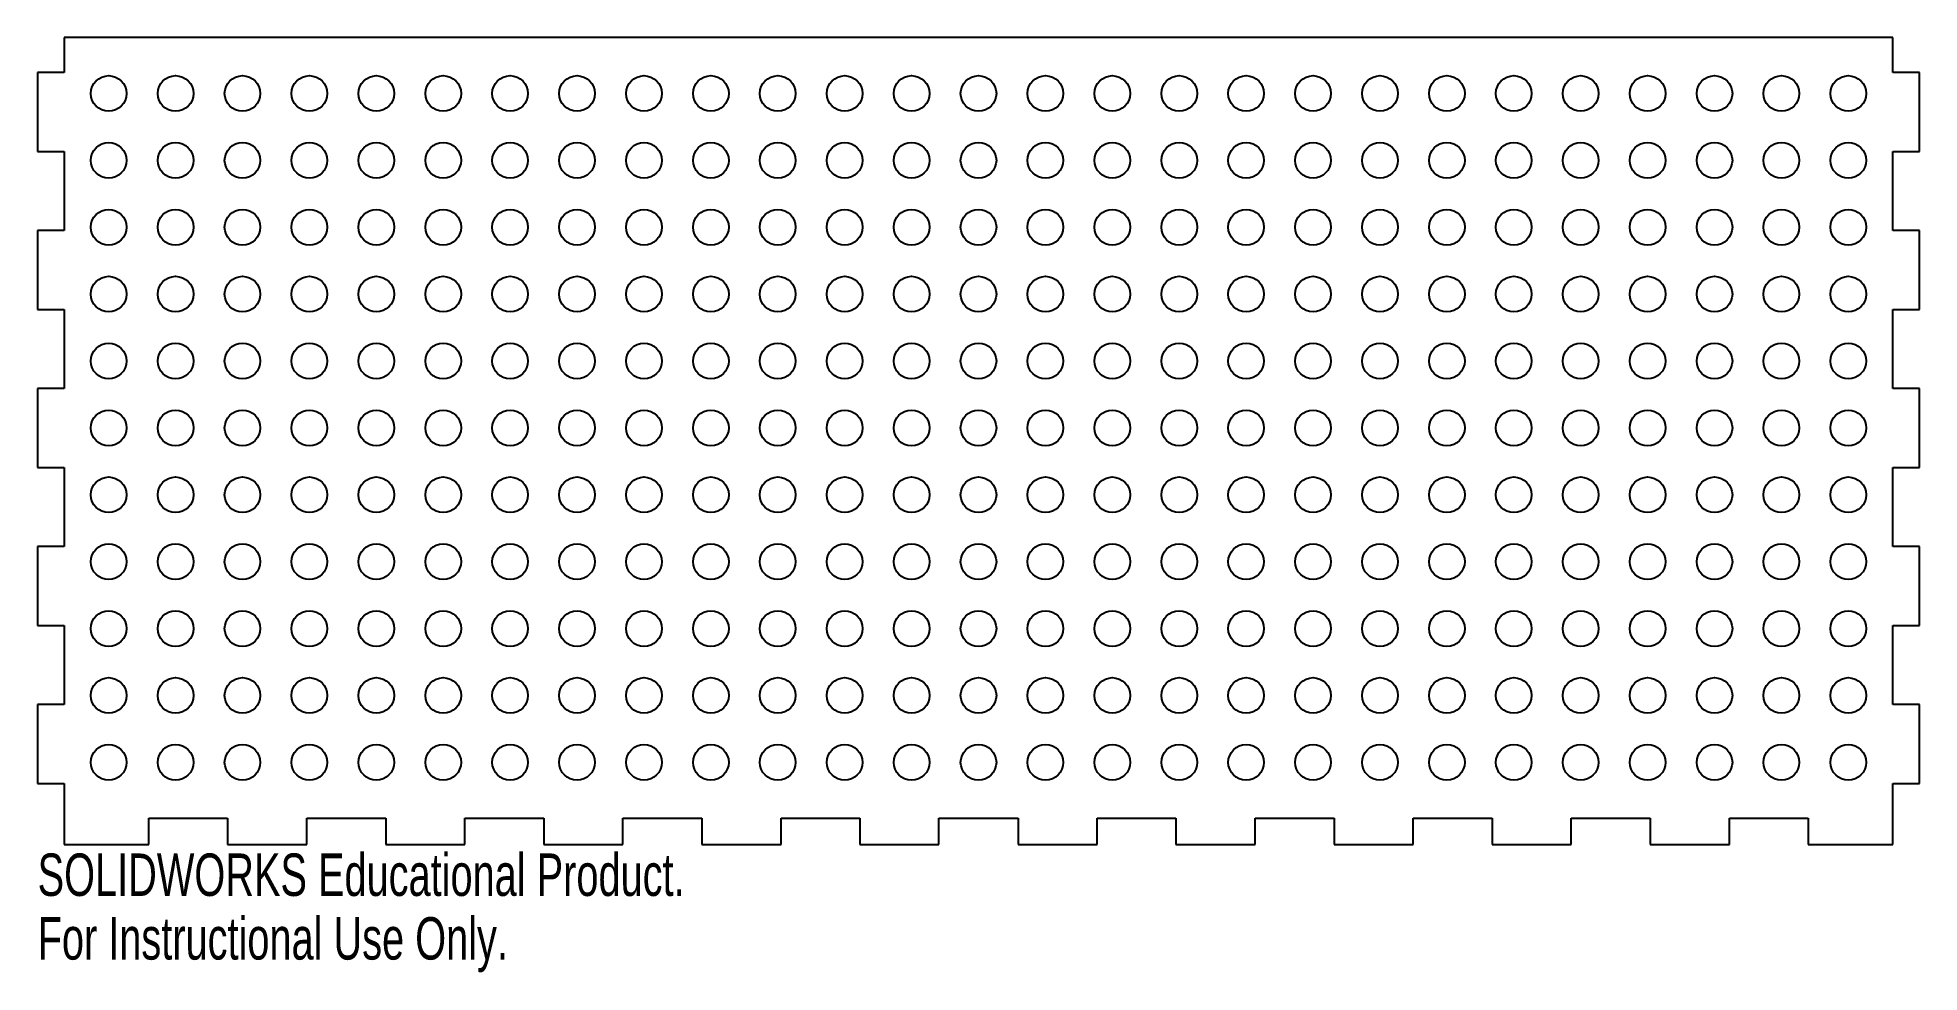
# Model space of a CAD drawing. Header units: inches. Extents: x 8.67 to 17.11, y 10.1 to 14.29.
import ezdxf

# ---------------------------------------------------------------- set-up
doc = ezdxf.new("R2010")
doc.units = ezdxf.units.IN
doc.header["$MEASUREMENT"] = 0
doc.styles.add('SLDTEXTSTYLE0', font='TXT', dxfattribs={"width": 0.7})

msp = doc.modelspace()

# ---------------------------------------------------------------- linework, layer by layer
at = {"color": 7, "linetype": 'Continuous', "lineweight": 25}
for p, q in [((8.791, 14.291), (8.791, 14.135)), ((16.99, 14.291), (8.791, 14.291)), ((16.99, 14.135), (16.99, 14.291)), ((8.672, 14.135), (8.672, 13.781)), ((8.791, 14.135), (8.672, 14.135)), ((17.109, 14.135), (16.99, 14.135)), ((17.109, 13.781), (17.109, 14.135)), ((8.672, 13.781), (8.791, 13.781)), ((8.791, 13.781), (8.791, 13.426)), ((16.99, 13.781), (17.109, 13.781)), ((16.99, 13.426), (16.99, 13.781)), ((8.672, 13.426), (8.672, 13.072)), ((8.791, 13.426), (8.672, 13.426)), ((17.109, 13.426), (16.99, 13.426)), ((17.109, 13.072), (17.109, 13.426)), ((8.672, 13.072), (8.791, 13.072)), ((8.791, 13.072), (8.791, 12.718)), ((16.99, 13.072), (17.109, 13.072)), ((16.99, 12.718), (16.99, 13.072)), ((8.672, 12.718), (8.672, 12.363)), ((8.791, 12.718), (8.672, 12.718)), ((17.109, 12.718), (16.99, 12.718)), ((17.109, 12.363), (17.109, 12.718)), ((8.672, 12.363), (8.791, 12.363)), ((8.791, 12.363), (8.791, 12.009)), ((16.99, 12.363), (17.109, 12.363)), ((16.99, 12.009), (16.99, 12.363)), ((8.672, 12.009), (8.672, 11.655)), ((8.791, 12.009), (8.672, 12.009)), ((17.109, 12.009), (16.99, 12.009)), ((17.109, 11.655), (17.109, 12.009)), ((8.672, 11.655), (8.791, 11.655)), ((8.791, 11.655), (8.791, 11.3)), ((16.99, 11.655), (17.109, 11.655)), ((16.99, 11.3), (16.99, 11.655)), ((8.672, 11.3), (8.672, 10.946)), ((8.791, 11.3), (8.672, 11.3)), ((17.109, 11.3), (16.99, 11.3)), ((17.109, 10.946), (17.109, 11.3)), ((8.672, 10.946), (8.791, 10.946)), ((8.791, 10.946), (8.791, 10.672)), ((16.99, 10.946), (17.109, 10.946)), ((16.99, 10.672), (16.99, 10.946)), ((9.17, 10.791), (9.524, 10.791)), ((9.17, 10.672), (9.17, 10.791)), ((9.524, 10.791), (9.524, 10.672)), ((9.879, 10.791), (10.233, 10.791)), ((9.879, 10.672), (9.879, 10.791)), ((10.233, 10.791), (10.233, 10.672)), ((10.587, 10.791), (10.942, 10.791)), ((10.587, 10.672), (10.587, 10.791)), ((10.942, 10.791), (10.942, 10.672)), ((11.296, 10.791), (11.65, 10.791)), ((11.296, 10.672), (11.296, 10.791)), ((11.65, 10.791), (11.65, 10.672)), ((12.005, 10.791), (12.359, 10.791)), ((12.005, 10.672), (12.005, 10.791)), ((12.359, 10.791), (12.359, 10.672)), ((12.713, 10.791), (13.068, 10.791)), ((12.713, 10.672), (12.713, 10.791)), ((13.068, 10.791), (13.068, 10.672)), ((13.422, 10.791), (13.776, 10.791)), ((13.422, 10.672), (13.422, 10.791)), ((13.776, 10.791), (13.776, 10.672)), ((14.131, 10.791), (14.485, 10.791)), ((14.131, 10.672), (14.131, 10.791)), ((14.485, 10.791), (14.485, 10.672)), ((14.839, 10.791), (15.194, 10.791)), ((14.839, 10.672), (14.839, 10.791)), ((15.194, 10.791), (15.194, 10.672)), ((15.548, 10.791), (15.902, 10.791)), ((15.548, 10.672), (15.548, 10.791)), ((15.902, 10.791), (15.902, 10.672)), ((16.257, 10.791), (16.611, 10.791)), ((16.257, 10.672), (16.257, 10.791)), ((16.611, 10.791), (16.611, 10.672)), ((8.791, 10.672), (9.17, 10.672)), ((9.524, 10.672), (9.879, 10.672)), ((10.233, 10.672), (10.587, 10.672)), ((10.942, 10.672), (11.296, 10.672)), ((11.65, 10.672), (12.005, 10.672)), ((12.359, 10.672), (12.713, 10.672)), ((13.068, 10.672), (13.422, 10.672)), ((13.776, 10.672), (14.131, 10.672)), ((14.485, 10.672), (14.839, 10.672)), ((15.194, 10.672), (15.548, 10.672)), ((15.902, 10.672), (16.257, 10.672)), ((16.611, 10.672), (16.99, 10.672))]:
    msp.add_line(p, q, dxfattribs=at)
for centre in [(8.9905, 14.0405), (9.2905, 14.0405), (9.5905, 14.0405), (9.8905, 14.0405), (10.1905, 14.0405), (10.4905, 14.0405), (10.7905, 14.0405), (11.0905, 14.0405), (11.3905, 14.0405), (11.6905, 14.0405), (11.9905, 14.0405), (12.2905, 14.0405), (12.5905, 14.0405), (12.8905, 14.0405), (13.1905, 14.0405), (13.4905, 14.0405), (13.7905, 14.0405), (14.0905, 14.0405), (14.3905, 14.0405), (14.6905, 14.0405), (14.9905, 14.0405), (15.2905, 14.0405), (15.5905, 14.0405), (15.8905, 14.0405), (16.1905, 14.0405), (16.4905, 14.0405), (16.7905, 14.0405), (8.9905, 13.7405), (9.2905, 13.7405), (9.5905, 13.7405), (9.8905, 13.7405), (10.1905, 13.7405), (10.4905, 13.7405), (10.7905, 13.7405), (11.0905, 13.7405), (11.3905, 13.7405), (11.6905, 13.7405), (11.9905, 13.7405), (12.2905, 13.7405), (12.5905, 13.7405), (12.8905, 13.7405), (13.1905, 13.7405), (13.4905, 13.7405), (13.7905, 13.7405), (14.0905, 13.7405), (14.3905, 13.7405), (14.6905, 13.7405), (14.9905, 13.7405), (15.2905, 13.7405), (15.5905, 13.7405), (15.8905, 13.7405), (16.1905, 13.7405), (16.4905, 13.7405), (16.7905, 13.7405), (8.9905, 13.4405), (9.2905, 13.4405), (9.5905, 13.4405), (9.8905, 13.4405), (10.1905, 13.4405), (10.4905, 13.4405), (10.7905, 13.4405), (11.0905, 13.4405), (11.3905, 13.4405), (11.6905, 13.4405), (11.9905, 13.4405), (12.2905, 13.4405), (12.5905, 13.4405), (12.8905, 13.4405), (13.1905, 13.4405), (13.4905, 13.4405), (13.7905, 13.4405), (14.0905, 13.4405), (14.3905, 13.4405), (14.6905, 13.4405), (14.9905, 13.4405), (15.2905, 13.4405), (15.5905, 13.4405), (15.8905, 13.4405), (16.1905, 13.4405), (16.4905, 13.4405), (16.7905, 13.4405), (8.9905, 13.1405), (9.2905, 13.1405), (9.5905, 13.1405), (9.8905, 13.1405), (10.1905, 13.1405), (10.4905, 13.1405), (10.7905, 13.1405), (11.0905, 13.1405), (11.3905, 13.1405), (11.6905, 13.1405), (11.9905, 13.1405), (12.2905, 13.1405), (12.5905, 13.1405), (12.8905, 13.1405), (13.1905, 13.1405), (13.4905, 13.1405), (13.7905, 13.1405), (14.0905, 13.1405), (14.3905, 13.1405), (14.6905, 13.1405), (14.9905, 13.1405), (15.2905, 13.1405), (15.5905, 13.1405), (15.8905, 13.1405), (16.1905, 13.1405), (16.4905, 13.1405), (16.7905, 13.1405), (8.9905, 12.8405), (9.2905, 12.8405), (9.5905, 12.8405), (9.8905, 12.8405), (10.1905, 12.8405), (10.4905, 12.8405), (10.7905, 12.8405), (11.0905, 12.8405), (11.3905, 12.8405), (11.6905, 12.8405), (11.9905, 12.8405), (12.2905, 12.8405), (12.5905, 12.8405), (12.8905, 12.8405), (13.1905, 12.8405), (13.4905, 12.8405), (13.7905, 12.8405), (14.0905, 12.8405), (14.3905, 12.8405), (14.6905, 12.8405), (14.9905, 12.8405), (15.2905, 12.8405), (15.5905, 12.8405), (15.8905, 12.8405), (16.1905, 12.8405), (16.4905, 12.8405), (16.7905, 12.8405), (8.9905, 12.5405), (9.2905, 12.5405), (9.5905, 12.5405), (9.8905, 12.5405), (10.1905, 12.5405), (10.4905, 12.5405), (10.7905, 12.5405), (11.0905, 12.5405), (11.3905, 12.5405), (11.6905, 12.5405), (11.9905, 12.5405), (12.2905, 12.5405), (12.5905, 12.5405), (12.8905, 12.5405), (13.1905, 12.5405), (13.4905, 12.5405), (13.7905, 12.5405), (14.0905, 12.5405), (14.3905, 12.5405), (14.6905, 12.5405), (14.9905, 12.5405), (15.2905, 12.5405), (15.5905, 12.5405), (15.8905, 12.5405), (16.1905, 12.5405), (16.4905, 12.5405), (16.7905, 12.5405), (8.9905, 12.2405), (9.2905, 12.2405), (9.5905, 12.2405), (9.8905, 12.2405), (10.1905, 12.2405), (10.4905, 12.2405), (10.7905, 12.2405), (11.0905, 12.2405), (11.3905, 12.2405), (11.6905, 12.2405), (11.9905, 12.2405), (12.2905, 12.2405), (12.5905, 12.2405), (12.8905, 12.2405), (13.1905, 12.2405), (13.4905, 12.2405), (13.7905, 12.2405), (14.0905, 12.2405), (14.3905, 12.2405), (14.6905, 12.2405), (14.9905, 12.2405), (15.2905, 12.2405), (15.5905, 12.2405), (15.8905, 12.2405), (16.1905, 12.2405), (16.4905, 12.2405), (16.7905, 12.2405), (8.9905, 11.9405), (9.2905, 11.9405), (9.5905, 11.9405), (9.8905, 11.9405), (10.1905, 11.9405), (10.4905, 11.9405), (10.7905, 11.9405), (11.0905, 11.9405), (11.3905, 11.9405), (11.6905, 11.9405), (11.9905, 11.9405), (12.2905, 11.9405), (12.5905, 11.9405), (12.8905, 11.9405), (13.1905, 11.9405), (13.4905, 11.9405), (13.7905, 11.9405), (14.0905, 11.9405), (14.3905, 11.9405), (14.6905, 11.9405), (14.9905, 11.9405), (15.2905, 11.9405), (15.5905, 11.9405), (15.8905, 11.9405), (16.1905, 11.9405), (16.4905, 11.9405), (16.7905, 11.9405), (8.9905, 11.6405), (9.2905, 11.6405), (9.5905, 11.6405), (9.8905, 11.6405), (10.1905, 11.6405), (10.4905, 11.6405), (10.7905, 11.6405), (11.0905, 11.6405), (11.3905, 11.6405), (11.6905, 11.6405), (11.9905, 11.6405), (12.2905, 11.6405), (12.5905, 11.6405), (12.8905, 11.6405), (13.1905, 11.6405), (13.4905, 11.6405), (13.7905, 11.6405), (14.0905, 11.6405), (14.3905, 11.6405), (14.6905, 11.6405), (14.9905, 11.6405), (15.2905, 11.6405), (15.5905, 11.6405), (15.8905, 11.6405), (16.1905, 11.6405), (16.4905, 11.6405), (16.7905, 11.6405), (8.9905, 11.3405), (9.2905, 11.3405), (9.5905, 11.3405), (9.8905, 11.3405), (10.1905, 11.3405), (10.4905, 11.3405), (10.7905, 11.3405), (11.0905, 11.3405), (11.3905, 11.3405), (11.6905, 11.3405), (11.9905, 11.3405), (12.2905, 11.3405), (12.5905, 11.3405), (12.8905, 11.3405), (13.1905, 11.3405), (13.4905, 11.3405), (13.7905, 11.3405), (14.0905, 11.3405), (14.3905, 11.3405), (14.6905, 11.3405), (14.9905, 11.3405), (15.2905, 11.3405), (15.5905, 11.3405), (15.8905, 11.3405), (16.1905, 11.3405), (16.4905, 11.3405), (16.7905, 11.3405), (8.9905, 11.0405), (9.2905, 11.0405), (9.5905, 11.0405), (9.8905, 11.0405), (10.1905, 11.0405), (10.4905, 11.0405), (10.7905, 11.0405), (11.0905, 11.0405), (11.3905, 11.0405), (11.6905, 11.0405), (11.9905, 11.0405), (12.2905, 11.0405), (12.5905, 11.0405), (12.8905, 11.0405), (13.1905, 11.0405), (13.4905, 11.0405), (13.7905, 11.0405), (14.0905, 11.0405), (14.3905, 11.0405), (14.6905, 11.0405), (14.9905, 11.0405), (15.2905, 11.0405), (15.5905, 11.0405), (15.8905, 11.0405), (16.1905, 11.0405), (16.4905, 11.0405), (16.7905, 11.0405)]:
    msp.add_circle(centre, 0.08, dxfattribs=at)

# ---------------------------------------------------------------- texts
at = {"color": 7, "linetype": 'Continuous', "char_height": 0.1903, "attachment_point": 1, "style": 'SLDTEXTSTYLE0'}
for s, insert in [('SOLIDWORKS Educational Product.', (8.672, 10.6319)), ('For Instructional Use Only.', (8.672, 10.3464))]:
    msp.add_mtext(s, dxfattribs=dict(at, insert=insert))

doc.saveas('drawing.dxf')
